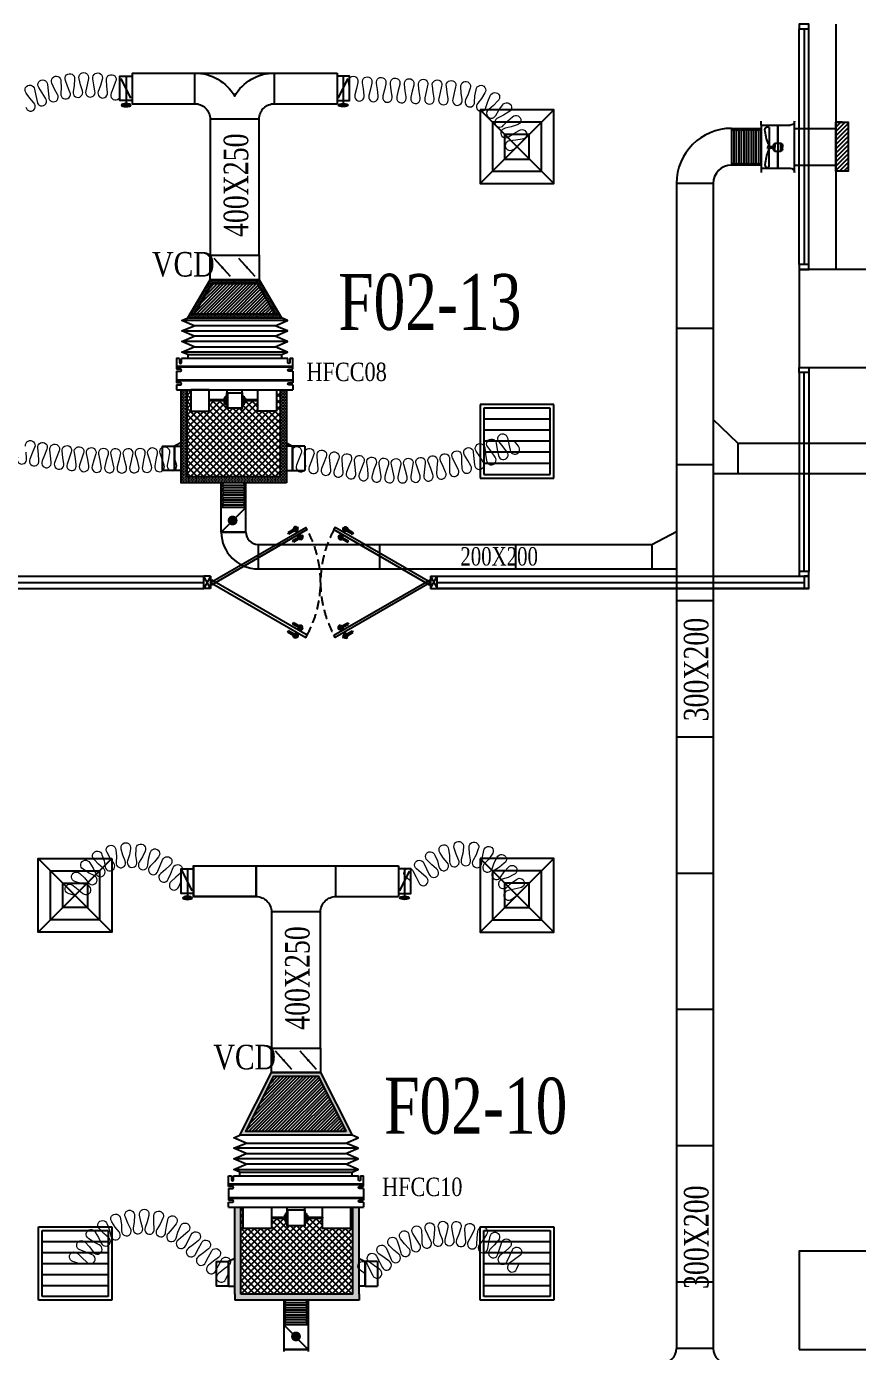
# Model space of a CAD drawing. Header units: metres. Extents: x 352651 to 1421851, y -87441 to -24441.
# Drawn here: x 482282 to 489054, y -65277 to -54480 of the extents above; entities that cross this region are included whole.
import ezdxf
from ezdxf.enums import TextEntityAlignment as Align

# ---------------------------------------------------------------- set-up
doc = ezdxf.new("R2010")
doc.units = ezdxf.units.M
doc.header["$LTSCALE"] = 300
doc.header["$MEASUREMENT"] = 0
doc.linetypes.add('DASHED2', pattern=[0.375, 0.25, -0.125])
for name, color, linetype in [('bat noi mem', 4, 'CONTINUOUS'), ('CUA', 8, 'CONTINUOUS'), ('CUAGIO', 2, 'CONTINUOUS'), ('KHUAT', 8, 'DASHED2'), ('KT', 1, 'CONTINUOUS'), ('THAY', 9, 'CONTINUOUS'), ('thiet bi', 11, 'CONTINUOUS'), ('vach', 6, 'CONTINUOUS')]:
    doc.layers.add(name, color=color, linetype=linetype)
doc.layers.add('noi mem', color=5, linetype='BATTING', lineweight=0)
doc.styles.add('PHU', font='vntimeh.shx', dxfattribs={"width": 0.8})
doc.styles.add('ROMANS', font='romans.shx', dxfattribs={"width": 0.75, "bigfont": 'romancvn.shx'})
doc.linetypes.add('BATTING', pattern='A,0.0001,-0.1,[134,ltypeshp.shx,S=0.1,R=0,X=-0.1,Y=0],-0.2,[134,ltypeshp.shx,S=0.1,R=180,X=0.1,Y=0],-0.1', length=0.4001)

# ---------------------------------------------------------------- blocks, each defined once
blk = doc.blocks.new('SAD')
at = {"layer": 'CUAGIO', "color": 8}
for p, q in [((-300, -300), (300, 300)), ((300, -300), (-300, 300))]:
    blk.add_line(p, q, dxfattribs=at)
at = {"layer": 'CUAGIO'}
blk.add_lwpolyline([(300, -300), (300, 300), (-300, 300), (-300, -300)], close=True, dxfattribs=at)
at = {"layer": 'CUAGIO', "color": 8}
for points in [[(200, -200), (200, 200), (-200, 200), (-200, -200)], [(100, -100), (100, 100), (-100, 100), (-100, -100)]]:
    blk.add_lwpolyline(points, close=True, dxfattribs=at)
blk = doc.blocks.new('SAG')
at = {"layer": 'CUAGIO'}
for p, q in [((-300, 300), (-300, -300)), ((300, 300), (-300, 300)), ((300, -300), (300, 300)), ((-300, -300), (300, -300))]:
    blk.add_line(p, q, dxfattribs=at)
at = {"layer": 'CUAGIO', "color": 8}
for p, q in [((-270, 270), (-270, -270)), ((270, 270), (-270, 270)), ((-180, -270), (-180, 270)), ((-90, -270), (-90, 270)), ((0, -270), (0, 270)), ((90, -270), (90, 270)), ((180, -270), (180, 270)), ((270, -270), (270, 270)), ((-270, -270), (270, -270))]:
    blk.add_line(p, q, dxfattribs=at)
blk = doc.blocks.new('cot1')
at = {"layer": 'vach'}
blk.add_lwpolyline([(-400, -400), (400, -400), (400, 400), (-400, 400)], close=True, dxfattribs=at)
blk = doc.blocks.new('Quat thong gio 2')
at = {"layer": 'CUAGIO', "color": 2}
for p, q in [((604439, -54339), (604439, -54304)), ((604711, -54304), (604711, -54724)), ((604711, -54304), (604711, -54304)), ((604439, -54689), (604439, -54339)), ((604439, -54339), (604676, -54339)), ((604504, -54352), (604504, -54499)), ((604574, -54339), (604574, -54478)), ((604576, -54339), (604576, -54478)), ((604493, -54499), (604493, -54511)), ((604493, -54499), (604512, -54499)), ((604493, -54523), (604493, -54511)), ((604493, -54523), (604512, -54523)), ((604504, -54486), (604497, -54486)), ((604500, -54486), (604500, -54499)), ((604500, -54536), (604500, -54523)), ((604504, -54670), (604504, -54523)), ((604512, -54499), (604512, -54511)), ((604512, -54506), (604535, -54506)), ((604512, -54523), (604512, -54511)), ((604512, -54516), (604535, -54516)), ((604535, -54494), (604551, -54479)), ((604535, -54494), (604535, -54511)), ((604535, -54528), (604535, -54511)), ((604551, -54479), (604551, -54511)), ((604551, -54479), (604598, -54479)), ((604551, -54543), (604551, -54511)), ((604575, -54543), (604575, -54479)), ((604598, -54479), (604598, -54543)), ((604613, -54494), (604613, -54511)), ((604613, -54528), (604613, -54511)), ((604504, -54536), (604497, -54536)), ((604535, -54528), (604551, -54543)), ((604551, -54543), (604598, -54543)), ((604574, -54543), (604574, -54689)), ((604576, -54543), (604576, -54689)), ((604439, -54689), (604676, -54689)), ((604439, -54689), (604439, -54724)), ((604711, -54724), (604711, -54724))]:
    blk.add_line(p, q, dxfattribs=at)
at = {"layer": 'CUAGIO', "color": 2, "const_width": 1}
for points in [[(604439, -54304), (604439, -54339)], [(604439, -54724), (604439, -54689)]]:
    blk.add_lwpolyline(points, dxfattribs=at)
for points in [[(604711, -54304), (604711, -54304, -0.414214), (604676, -54339), (604439, -54339)], [(604711, -54724), (604711, -54724, 0.414214), (604676, -54689), (604439, -54689)]]:
    blk.add_lwpolyline(points, format="xyb", dxfattribs=at)
at = {"layer": 'CUAGIO', "color": 2}
for points in [[(604497, -54486, -0.067078), (604469, -54367, -0.673836), (604504, -54352)], [(604497, -54536, 0.067078), (604469, -54655, 0.673836), (604504, -54670)]]:
    blk.add_lwpolyline(points, format="xyb", dxfattribs=at)
for centre, radius, start, end in [((604676, -54304), 35, 270, 0), ((604575, -54478), 1.5, 213.5573, 326.4427), ((604598, -54494), 15, 0, 90), ((604575, -54544), 1.5, 33.5573, 146.4427), ((604598, -54528), 15, 270, 0), ((604676, -54724), 35, 0, 90)]:
    blk.add_arc(centre, radius, start, end, dxfattribs=at)
blk = doc.blocks.new('1-van gio D200')
at = {"layer": 'CUAGIO'}
h = blk.add_hatch(dxfattribs=at)
h.set_pattern_fill('ANSI31', color=256, scale=100, style=0)
edge = h.paths.add_edge_path()
edge.add_ellipse((486127, -58494), major_axis=(-38.1, 0), ratio=0.310482, start_angle=0, end_angle=360, ccw=False)
for p, q in [((486167, -58437), (486087, -58277)), ((486127, -58257), (486127, -58494))]:
    blk.add_line(p, q, dxfattribs=at)
at = {"layer": 'CUAGIO', "const_width": 3}
for points in [[(486127, -58457), (486177, -58457), (486177, -58257), (486077, -58257), (486077, -58457), (486127, -58457)], [(486167, -58437), (486087, -58277)], [(486127, -58257), (486127, -58494)]]:
    blk.add_lwpolyline(points, dxfattribs=at)
at = {"layer": 'CUAGIO'}
blk.add_lwpolyline([(486177, -58457), (486077, -58457), (486077, -58257), (486177, -58257)], close=True, dxfattribs=at)
at = {"layer": 'CUAGIO', "const_width": 5.35}
blk.add_lwpolyline([(486131, -58357, -1), (486123, -58357, -1)], format="xyb", close=True, dxfattribs=at)
at = {"layer": 'CUAGIO', "extrusion": (0, 0, -1)}
blk.add_ellipse((486127, -58494), major_axis=(-38.1, 0), ratio=0.310482, start_param=-1.570796, end_param=4.712389, dxfattribs=at)
blk = doc.blocks.new('bac noi mem')
at = {"layer": 'bat noi mem'}
for p, q in [((493887, -64673), (493867, -64693)), ((494047, -64673), (493887, -64673)), ((494047, -64673), (494067, -64693)), ((494067, -64693), (493867, -64693)), ((493867, -64693), (493887, -64713)), ((493887, -64713), (493867, -64733)), ((494067, -64733), (493867, -64733)), ((493867, -64733), (493887, -64753)), ((493887, -64753), (493867, -64773)), ((494067, -64773), (493867, -64773)), ((493867, -64773), (493887, -64793)), ((494047, -64713), (493887, -64713)), ((494047, -64753), (493887, -64753)), ((494067, -64693), (494047, -64713)), ((494047, -64713), (494067, -64733)), ((494067, -64733), (494047, -64753)), ((494047, -64753), (494067, -64773)), ((494067, -64773), (494047, -64793)), ((493887, -64793), (493867, -64813)), ((494067, -64813), (493867, -64813)), ((493867, -64813), (493887, -64833)), ((493887, -64833), (493867, -64853)), ((494067, -64853), (493867, -64853)), ((493867, -64853), (493887, -64873)), ((494047, -64793), (493887, -64793)), ((494047, -64833), (493887, -64833)), ((494047, -64873), (493887, -64873)), ((494047, -64793), (494067, -64813)), ((494067, -64813), (494047, -64833)), ((494047, -64833), (494067, -64853)), ((494067, -64853), (494047, -64873))]:
    blk.add_line(p, q, dxfattribs=at)

msp = doc.modelspace()

# ---------------------------------------------------------------- hatches: boundary and pattern name
at = {"layer": 'CUAGIO', "ltscale": 1.5}
h = msp.add_hatch(dxfattribs=at)
h.set_pattern_fill('ANSI31', color=256, scale=200, style=0)
h.set_pattern_definition([(45, (0, 506), (-17.6776695, 17.6776695), [])])
h.paths.add_polyline_path([(488878.4, -55259.6), (488978.4, -55259.6), (488978.4, -55659.6), (488878.4, -55659.6)])
at = {"layer": 'CUAGIO'}
h = msp.add_hatch(dxfattribs=at)
h.set_pattern_fill('DOTS', color=256, scale=150, style=0)
h.set_pattern_definition([(0, (-353017.532, -63317.922), (4.6875, 9.375), [0, -9.375])])
h.paths.add_polyline_path([(484178.4, -56543.6), (483778.4, -56543.6), (483749.4, -56593.4), (483784.1, -56593.4), (483795.6, -56573.6), (484161.2, -56573.6), (484172.7, -56593.4), (484207.5, -56593.4)])
h.paths.add_polyline_path([(484207.5, -56593.4), (484172.7, -56593.4), (484289.5, -56793.4), (484324.3, -56793.4)])
h.paths.add_polyline_path([(484324.3, -56793.4), (484289.5, -56793.4), (484307.2, -56823.6), (483649.7, -56823.6), (483667.3, -56793.4), (483632.6, -56793.4), (483597.4, -56853.6), (484359.4, -56853.6)])
h.paths.add_polyline_path([(483784.1, -56593.4), (483749.4, -56593.4), (483632.6, -56793.4), (483667.3, -56793.4)])
h = msp.add_hatch(dxfattribs=at)
h.set_pattern_fill('ANSI31', color=256, scale=150, style=0)
h.set_pattern_definition([(45, (-178200, -68), (-13.25825215, 13.25825215), [])])
h.paths.add_polyline_path([(483795.6, -56573.6), (484161.2, -56573.6), (484307.2, -56823.6), (483649.7, -56823.6)])
h = msp.add_hatch(dxfattribs=at)
h.set_pattern_fill('DOTS', color=2, scale=200, style=0)
h.set_pattern_definition([(0, (-82108.714, -596.508), (6.25, 12.5), [0, -12.5])])
h.paths.add_polyline_path([(484400.7, -57439.1), (484350.7, -57439.1), (484350.7, -58149.1), (483588.7, -58149.1), (483588.7, -57439.1), (483538.7, -57439.1), (483538.7, -58199.1), (484400.7, -58199.1)])
at = {"layer": 'CUAGIO', "ltscale": 1.5}
h = msp.add_hatch(dxfattribs=at)
h.set_pattern_fill('ANSI37', color=9, scale=300, angle=180, style=0)
h.set_pattern_definition([(225, (9503.643, 561.082), (26.5165043, -26.5165043), []), (315, (9503.643, 561.082), (26.5165043, 26.5165043), [])])
h.paths.add_polyline_path([(484350.7, -57439.1), (484318.5, -57439.1), (484318.5, -57614.1), (484168.5, -57614.1), (484168.5, -57531.2), (484063.2, -57531.2), (484063.2, -57546.8), (484052.7, -57546.8), (484052.7, -57562.6), (484042.8, -57562.6), (484042.8, -57587.6, -1.000003), (484036.3, -57589.7), (483920.5, -57589.7, -0.9999965), (483914.1, -57587.6), (483914.1, -57562.6), (483904.2, -57562.6), (483904.2, -57546.8), (483893.6, -57546.8), (483893.6, -57531.2), (483771, -57531.2), (483771, -57614.1), (483621, -57614.1), (483621, -57439.1), (483588.7, -57439.1), (483588.7, -58149.1), (484350.7, -58149.1)])
at = {"layer": 'CUAGIO'}
h = msp.add_hatch(dxfattribs=at)
h.set_pattern_fill('DOTS', color=256, scale=150, style=0)
h.set_pattern_definition([(0, (-352209.966, -88671.705), (4.6875, 9.375), [0, -9.375])])
h.paths.add_polyline_path([(484886.7, -63484.1), (484070.1, -63484.1), (484296.9, -63034.1), (484659.9, -63034.1)], flags=16)
h.paths.add_polyline_path([(484935.4, -63514.1), (484021.4, -63514.1), (484278.4, -63004.1), (484678.4, -63004.1)])
h = msp.add_hatch(dxfattribs=at)
h.set_pattern_fill('ANSI31', color=256, scale=150, style=0)
h.set_pattern_definition([(45, (-352209.966, -88671.705), (-13.25825215, 13.25825215), [])])
h.paths.add_polyline_path([(484886.7, -63484.1), (484070.1, -63484.1), (484296.9, -63034.1), (484659.9, -63034.1)])
h = msp.add_hatch(dxfattribs=at)
h.set_pattern_fill('DOTS', color=2, scale=200, style=0)
h.set_pattern_definition([(0, (-88626.6, -7267.072), (6.25, 12.5), [0, -12.5])])
h.paths.add_polyline_path([(484942.4, -64809.6), (484028.8, -64809.6), (484028.8, -64099.6), (483978.8, -64099.6), (483978.8, -64809.6), (483978.8, -64859.6), (484992.4, -64859.6), (484992.4, -64809.6), (484992.4, -64099.6), (484942.4, -64099.6)])
at = {"layer": 'CUAGIO', "ltscale": 1.5}
h = msp.add_hatch(dxfattribs=at)
h.set_pattern_fill('ANSI37', color=9, scale=300, angle=180, style=0)
h.paths.add_polyline_path([(484546.5, -64250.1), (484410.3, -64250.1, -1), (484403.9, -64248), (484403.9, -64223.1), (484394, -64223.1), (484394, -64207.3), (484383.4, -64207.3), (484383.4, -64191.6), (484278.2, -64191.6), (484278.2, -64274.6), (484047.9, -64274.6), (484047.9, -64099.6), (484028.8, -64099.6), (484028.8, -64809.6), (484942.4, -64809.6), (484942.4, -64099.6), (484923.3, -64099.6), (484923.3, -64274.6), (484693.1, -64274.6), (484693.1, -64191.6), (484573.4, -64191.6), (484573.4, -64207.3), (484562.9, -64207.3), (484562.9, -64223.1), (484553, -64223.1), (484553, -64248, -0.9999962)])

# ---------------------------------------------------------------- linework, layer by layer
at = {"layer": 'bat noi mem'}
for p, q in [((488029.5, -55330), (488049.5, -55310)), ((488049.5, -55609.6), (488049.5, -55310)), ((488049.5, -55310), (488069.5, -55330)), ((488069.5, -55609.6), (488069.5, -55310)), ((488089.5, -55310), (488069.5, -55330)), ((488089.5, -55609.6), (488089.5, -55310)), ((488109.5, -55330), (488089.5, -55310)), ((488129.5, -55310), (488109.5, -55330)), ((488109.5, -55589.6), (488109.5, -55330)), ((488129.5, -55609.6), (488129.5, -55310)), ((488149.5, -55330), (488129.5, -55310)), ((488169.5, -55310), (488149.5, -55330)), ((488149.5, -55589.6), (488149.5, -55330)), ((488169.5, -55609.6), (488169.5, -55310)), ((488189.5, -55330), (488169.5, -55310)), ((488209.5, -55310), (488189.5, -55330)), ((488189.5, -55589.6), (488189.5, -55330)), ((488209.5, -55609.6), (488209.5, -55310)), ((488229.5, -55330), (488209.5, -55310)), ((488249.5, -55310), (488229.5, -55330)), ((488229.5, -55589.6), (488229.5, -55330)), ((488249.5, -55609.6), (488249.5, -55310)), ((488269.5, -55330), (488249.5, -55310)), ((488269.5, -55589.6), (488269.5, -55330)), ((488029.5, -55589.6), (488049.5, -55609.6)), ((488049.5, -55609.6), (488069.5, -55589.6)), ((488089.5, -55609.6), (488069.5, -55589.6)), ((488109.5, -55589.6), (488089.5, -55609.6)), ((488129.5, -55609.6), (488109.5, -55589.6)), ((488149.5, -55589.6), (488129.5, -55609.6)), ((488169.5, -55609.6), (488149.5, -55589.6)), ((488189.5, -55589.6), (488169.5, -55609.6)), ((488209.5, -55609.6), (488189.5, -55589.6)), ((488229.5, -55589.6), (488209.5, -55609.6)), ((488249.5, -55609.6), (488229.5, -55589.6)), ((488269.5, -55589.6), (488249.5, -55609.6)), ((484409.4, -56875.1), (483547.4, -56875.1)), ((484409.4, -56875.1), (483547.4, -56875.1)), ((483547.4, -56960.8), (484409.4, -56960.8)), ((484309.4, -56917.9), (483647.4, -56917.9)), ((484309.4, -57003.6), (483647.4, -57003.6)), ((484409.4, -57046.5), (483547.4, -57046.5)), ((483647.4, -57089.4), (484309.4, -57089.4)), ((484409.4, -57132.2), (483547.4, -57132.2)), ((483597.4, -57153.6), (484359.4, -57153.6)), ((484935.4, -63514.1), (484021.4, -63514.1)), ((484071.4, -63578.4), (484885.4, -63578.4)), ((484985.4, -63621.2), (483971.4, -63621.2)), ((484071.4, -63664.1), (484885.4, -63664.1)), ((484985.4, -63706.9), (483971.4, -63706.9)), ((483971.4, -63792.6), (484985.4, -63792.6)), ((484885.4, -63749.8), (484071.4, -63749.8))]:
    msp.add_line(p, q, dxfattribs=at)
for points in [[(483597.4, -57153.6), (483547.4, -57132.2), (483647.4, -57089.4), (483547.4, -57046.5), (483647.4, -57003.6), (483547.4, -56960.8), (483647.4, -56917.9), (483547.4, -56875.1), (483597.4, -56853.6)], [(484359.4, -57153.6), (484409.4, -57132.2), (484309.4, -57089.4), (484409.4, -57046.5), (484309.4, -57003.6), (484409.4, -56960.8), (484309.4, -56917.9), (484409.4, -56875.1), (484359.4, -56853.6)], [(484021.4, -63814.1), (483971.4, -63792.6), (484071.4, -63749.8), (483971.4, -63706.9), (484071.4, -63664.1), (483971.4, -63621.2), (484071.4, -63578.4), (483971.4, -63535.5), (484021.4, -63514.1)], [(484935.4, -63814.1), (484985.4, -63792.6), (484885.4, -63749.8), (484985.4, -63706.9), (484885.4, -63664.1), (484985.4, -63621.2), (484885.4, -63578.4), (484985.4, -63535.5), (484935.4, -63514.1)]]:
    msp.add_lwpolyline(points, dxfattribs=at)
at = {"layer": 'CUA', "linetype": 'Continuous'}
for p, q in [((488578.4, -56419.6), (488578.4, -54499.6)), ((488618.4, -54499.6), (488618.4, -56419.6)), ((488658.4, -56419.6), (488658.4, -54499.6)), ((488578.4, -57299.6), (488578.4, -58919.6)), ((488618.4, -58919.6), (488618.4, -57299.6)), ((488658.4, -57299.6), (488658.4, -58919.6)), ((481418.4, -58959.6), (483728.4, -58959.6)), ((481418.4, -59009.6), (483728.4, -59009.6)), ((481418.4, -59059.6), (483728.4, -59059.6)), ((485628.4, -58959.6), (488658.4, -58959.6)), ((485628.4, -59009.6), (488618.4, -59009.6)), ((488658.4, -59059.6), (485628.4, -59059.6)), ((485628.4, -59059.6), (488658.4, -59059.6))]:
    msp.add_line(p, q, dxfattribs=at)
at = {"layer": 'CUA'}
for p, q in [((484457.4, -58578.4), (484412.3, -58604.4)), ((484412.3, -58604.4), (484418.6, -58615.2)), ((484463.6, -58589.2), (484418.6, -58615.2)), ((484499.2, -58561.4), (484449.1, -58590.4)), ((484488.3, -58597.8), (484462.4, -58552.8)), ((484537.7, -58628.1), (484487.5, -58657)), ((484500.8, -58619.3), (484526.7, -58664.3)), ((484819.2, -58628.1), (484869.3, -58657)), ((484856.1, -58619.3), (484830.1, -58664.3)), ((484857.6, -58561.4), (484907.8, -58590.4)), ((484868.5, -58597.8), (484894.5, -58552.8)), ((484893.3, -58589.2), (484938.3, -58615.2)), ((484899.5, -58578.4), (484944.5, -58604.4)), ((484944.5, -58604.4), (484938.3, -58615.2)), ((484495.8, -58645), (484450.8, -58671)), ((484457, -58681.8), (484450.8, -58671)), ((484502.1, -58655.8), (484457, -58681.8)), ((484854.8, -58655.8), (484899.8, -58681.8)), ((484861, -58645), (484906.1, -58671)), ((484899.8, -58681.8), (484906.1, -58671)), ((483728.4, -59059.6), (483728.4, -58960)), ((483781.2, -58960), (483728.4, -59059.6)), ((483781.2, -59059.6), (483728.4, -58960)), ((483781.2, -58960), (483728.4, -58960)), ((483781.2, -59059.6), (483728.4, -59059.6)), ((483781.2, -58960), (483781.2, -59059.6)), ((485575.6, -58960), (485575.6, -59059.6)), ((485575.6, -58960), (485628.4, -59059.6)), ((485575.6, -59059.6), (485628.4, -58960)), ((485575.6, -58960), (485628.4, -58960)), ((485575.6, -59059.6), (485628.4, -59059.6)), ((485628.4, -59059.6), (485628.4, -58960)), ((484457, -59337.8), (484450.8, -59348.6)), ((484495.8, -59374.6), (484450.8, -59348.6)), ((484502.1, -59363.8), (484457, -59337.8)), ((484537.7, -59391.5), (484487.5, -59362.6)), ((484500.8, -59400.3), (484526.7, -59355.3)), ((484819.2, -59391.5), (484869.3, -59362.6)), ((484856.1, -59400.3), (484830.1, -59355.3)), ((484854.8, -59363.8), (484899.8, -59337.8)), ((484861, -59374.6), (484906.1, -59348.6)), ((484899.8, -59337.8), (484906.1, -59348.6)), ((484412.3, -59415.2), (484418.6, -59404.4)), ((484457.4, -59441.2), (484412.3, -59415.2)), ((484463.6, -59430.4), (484418.6, -59404.4)), ((484499.2, -59458.2), (484449.1, -59429.2)), ((484488.3, -59421.8), (484462.4, -59466.8)), ((484857.6, -59458.2), (484907.8, -59429.2)), ((484868.5, -59421.8), (484894.5, -59466.8)), ((484893.3, -59430.4), (484938.3, -59404.4)), ((484899.5, -59441.2), (484944.5, -59415.2)), ((484944.5, -59415.2), (484938.3, -59404.4))]:
    msp.add_line(p, q, dxfattribs=at)
at = {"layer": 'CUA', "linetype": 'Continuous'}
for points in [[(488578.4, -54499.6), (488658.4, -54499.6), (488658.4, -54459.6), (488578.4, -54459.6)], [(488578.4, -56459.6), (488658.4, -56459.6), (488658.4, -56419.6), (488578.4, -56419.6)], [(488578.4, -57259.6), (488658.4, -57259.6), (488658.4, -57299.6), (488578.4, -57299.6)], [(488578.4, -58959.6), (488658.4, -58959.6), (488658.4, -58919.6), (488578.4, -58919.6)], [(488658.4, -58959.6), (488618.4, -58959.6), (488618.4, -59059.6), (488658.4, -59059.6)]]:
    msp.add_lwpolyline(points, close=True, dxfattribs=at)
at = {"layer": 'CUA'}
for points in [[(484568.8, -58579.5), (483791.8, -59028.1), (483781.2, -59009.8), (484558.2, -58561.2)], [(484788.1, -58579.5), (485565.1, -59028.1), (485575.6, -59009.8), (484798.6, -58561.2)], [(484568.8, -59440.1), (483791.8, -58991.5), (483781.2, -59009.8), (484558.2, -59458.4)], [(484788.1, -59440.1), (485565.1, -58991.5), (485575.6, -59009.8), (484798.6, -59458.4)]]:
    msp.add_lwpolyline(points, close=True, dxfattribs=at)
at = {"layer": 'CUA', "extrusion": (0, 0, -1)}
for centre, major_axis in [((484475.3, -58575.2), (17.6, -4.7)), ((484843.1, -58641.9), (-4.7, 17.6)), ((484513.8, -59377.7), (4.7, -17.6)), ((484881.5, -59444.4), (-17.6, 4.7))]:
    msp.add_ellipse(centre, major_axis=major_axis, ratio=1, dxfattribs=at)
at = {"layer": 'CUA'}
for centre, major_axis in [((484513.8, -58641.9), (4.7, 17.6)), ((484881.5, -58575.2), (-17.6, -4.7)), ((484843.1, -59377.7), (-4.7, -17.6)), ((484475.3, -59444.4), (17.6, 4.7))]:
    msp.add_ellipse(centre, major_axis=major_axis, ratio=1, dxfattribs=at)
at = {"layer": 'CUAGIO'}
for p, q in [((483143.4, -54858.6), (483143.4, -55108.6)), ((484813.4, -54858.6), (484813.4, -55108.6)), ((488878.4, -55259.6), (488878.4, -55659.6)), ((488928.4, -55259.6), (488878.4, -55259.6)), ((488028.4, -55309.6), (488028.4, -55609.6)), ((488269.5, -55609.6), (488269.5, -55368.5)), ((488541.5, -55309.6), (488878.4, -55309.6)), ((488269.5, -55609.6), (488028.4, -55609.6)), ((488541.5, -55609.6), (488878.4, -55609.6)), ((488928.4, -55659.6), (488878.4, -55659.6)), ((487578.4, -55759.6), (487578.4, -65251.8)), ((487878.4, -55759.6), (487578.4, -55759.6)), ((487878.4, -55759.6), (487878.4, -65251.8)), ((483945.4, -56517.9), (483811.5, -56369.4)), ((484145.4, -56517.9), (484011.5, -56369.4)), ((483597.4, -56853.6), (483778.4, -56543.6)), ((483778.4, -56543.6), (484178.4, -56543.6)), ((484178.4, -56543.6), (484359.4, -56853.6)), ((483597.4, -56853.6), (484359.4, -56853.6)), ((483597.4, -56853.6), (484359.4, -56853.6)), ((484309.4, -56917.9), (484309.4, -56917.9)), ((487878.4, -56940.6), (487578.4, -56940.6)), ((483538.7, -57439.1), (483538.7, -58199.1)), ((483588.7, -57439.1), (483588.7, -58149.1)), ((484350.7, -57439.1), (484350.7, -58149.1)), ((484400.7, -57439.1), (484400.7, -58199.1)), ((488078.4, -57874.8), (487878.4, -57683.2)), ((483389, -57898.3), (483389, -58098.3)), ((483488.7, -57898.3), (483488.7, -58098.3)), ((483488.7, -58098.3), (483488.7, -57898.3)), ((483488.7, -58098.3), (483488.7, -57898.3)), ((484450.7, -57898.3), (484450.7, -58098.3)), ((484450.7, -58098.3), (484450.7, -57898.3)), ((484450.7, -58098.3), (484450.7, -57898.3)), ((484550.4, -57898.3), (484550.4, -58098.3)), ((488078.4, -57874.8), (492518.4, -57874.8)), ((488078.4, -57874.8), (488078.4, -58124.8)), ((487878.4, -58050.6), (487578.4, -58050.6)), ((483488.7, -58098.3), (483389, -58098.3)), ((484450.7, -58098.3), (484550.4, -58098.3)), ((498853.4, -58124.8), (487878.4, -58124.8)), ((483869.7, -58599.6), (483869.7, -58199.1)), ((484069.7, -58199.1), (483869.7, -58199.2)), ((484069.7, -58599.6), (484069.7, -58199.1)), ((484069.7, -58399.6), (483869.7, -58599.6)), ((484069.7, -58399.6), (483869.7, -58399.6)), ((483869.7, -58599.6), (484069.7, -58599.6)), ((487378.4, -58699.6), (487578.4, -58595)), ((484169.7, -58699.6), (487378.4, -58699.6)), ((484169.7, -58699.6), (484169.7, -58899.6)), ((485158.4, -58699.6), (485158.4, -58899.6)), ((486268.4, -58699.6), (486268.4, -58899.6)), ((487378.4, -58699.6), (487378.4, -58899.6)), ((484169.7, -58899.6), (487578.4, -58899.6)), ((487878.4, -59160.6), (487578.4, -59160.6)), ((487878.4, -60270.6), (487578.4, -60270.6)), ((483643.4, -61319.1), (483643.4, -61569.1)), ((485313.4, -61319.1), (485313.4, -61569.1)), ((487878.4, -61380.6), (487578.4, -61380.6)), ((487878.4, -62490.6), (487578.4, -62490.6)), ((484445.4, -62978.4), (484311.5, -62829.8)), ((484645.4, -62978.4), (484511.5, -62829.8)), ((487878.4, -63600.6), (487578.4, -63600.6)), ((483978.8, -64809.6), (483978.8, -64099.6)), ((484028.8, -64099.6), (484028.8, -64099.6)), ((484028.8, -64809.6), (484028.8, -64099.6)), ((484942.4, -64099.6), (484942.4, -64099.6)), ((484942.4, -64809.6), (484942.4, -64099.6)), ((484992.4, -64809.6), (484992.4, -64099.6)), ((483829.1, -64544.3), (483829.1, -64744.3)), ((483928.8, -64544.3), (483928.8, -64744.3)), ((483928.8, -64744.3), (483928.8, -64544.3)), ((483928.8, -64744.3), (483928.8, -64544.3)), ((485042.4, -64744.3), (485042.4, -64544.3)), ((485042.4, -64544.3), (485042.4, -64744.3)), ((485042.4, -64744.3), (485042.4, -64544.3)), ((485042.4, -64744.3), (485042.4, -64544.3)), ((485142.1, -64544.3), (485142.1, -64744.3)), ((483928.8, -64744.3), (483829.1, -64744.3)), ((485042.4, -64744.3), (485142.1, -64744.3)), ((487878.4, -64710.6), (487578.4, -64710.6)), ((484992.4, -64859.6), (483978.8, -64859.6)), ((484378.4, -64859.6), (484378.4, -65276.8)), ((484578.4, -64859.6), (484578.4, -65276.8)), ((484578.4, -65059.6), (484378.4, -65059.6)), ((484378.4, -65059.6), (484578.4, -65259.6)), ((484378.4, -65259.6), (484578.4, -65259.6)), ((484578.4, -65259.6), (484378.4, -65259.6)), ((487878.4, -65251.8), (487578.4, -65251.8))]:
    msp.add_line(p, q, dxfattribs=at)
at = {"layer": 'CUAGIO', "ltscale": 1.5}
for p, q in [((483653.4, -55108.6), (483653.4, -54858.6)), ((483653.4, -55108.6), (483653.4, -54858.6)), ((483653.4, -54858.6), (484303.4, -54858.6)), ((484303.4, -55108.6), (484303.4, -54858.6)), ((484178.4, -55233.6), (483778.4, -55233.6)), ((484069.7, -58599.6), (483869.7, -58599.6)), ((484153.4, -61569.1), (484153.4, -61319.1)), ((484153.4, -61569.1), (484153.4, -61319.1)), ((484153.4, -61319.1), (484803.4, -61319.1)), ((484803.4, -61569.1), (484803.4, -61319.1)), ((484678.4, -61694.1), (484278.4, -61694.1))]:
    msp.add_line(p, q, dxfattribs=at)
at = {"layer": 'CUAGIO', "linetype": 'ByBlock', "ltscale": 1.5}
msp.add_line((488028.4, -55309.6), (488269.5, -55309.6), dxfattribs=at)
at = {"layer": 'CUAGIO', "color": 2}
for p, q in [((484451.4, -57399.6), (484451.4, -57439.1)), ((484350.7, -58149.1), (483588.7, -58149.1)), ((484400.7, -58199.1), (483538.7, -58199.1)), ((483978.8, -64809.6), (483978.8, -64859.6)), ((484942.4, -64809.6), (484028.8, -64809.6)), ((484992.4, -64809.6), (484992.4, -64859.6)), ((484992.4, -64809.6), (484992.4, -64859.6))]:
    msp.add_line(p, q, dxfattribs=at)
for points in [[(483143.4, -54858.6), (483653.4, -54858.6, -0.2682933), (483978.4, -55046.6, -0.2682933), (484303.4, -54858.6), (484813.4, -54858.6)], [(483143.4, -55108.6), (483653.4, -55108.6, -0.4142136), (483778.4, -55233.6), (483778.4, -56343.6), (484178.4, -56343.6), (484178.4, -55233.6, -0.4142136), (484303.4, -55108.6), (484813.4, -55108.6)], [(483643.4, -61569.1), (484153.4, -61569.1, -0.4142136), (484278.4, -61694.1), (484278.4, -62804.1), (484678.4, -62804.1), (484678.4, -61694.1, -0.4142136), (484803.4, -61569.1), (485313.4, -61569.1)]]:
    msp.add_lwpolyline(points, format="xyb", dxfattribs=at)
at = {"layer": 'CUAGIO', "ltscale": 1.5}
for points in [[(488878.4, -55259.6), (488978.4, -55259.6), (488978.4, -55659.6), (488878.4, -55659.6)], [(484153.4, -61569.1), (483643.4, -61569.1), (483643.4, -61319.1), (484153.4, -61319.1)]]:
    msp.add_lwpolyline(points, close=True, dxfattribs=at)
at = {"layer": 'CUAGIO'}
for points in [[(483778.4, -56343.6), (484178.4, -56343.6), (484178.4, -56543.6), (483778.4, -56543.6)], [(483795.6, -56573.6), (484161.2, -56573.6), (484307.2, -56823.6), (483649.7, -56823.6)], [(484278.4, -62804.1), (484678.4, -62804.1), (484678.4, -63004.1), (484278.4, -63004.1)], [(484935.4, -63514.1), (484021.4, -63514.1), (484278.4, -63004.1), (484678.4, -63004.1)], [(484886.7, -63484.1), (484070.1, -63484.1), (484296.9, -63034.1), (484659.9, -63034.1)]]:
    msp.add_lwpolyline(points, close=True, dxfattribs=at)
for points, const_width in [([(483873.4, -56443.6, 1), (483883.4, -56443.6, 1)], 10), ([(484073.4, -56443.6, 1), (484083.4, -56443.6, 1)], 10), ([(483982, -58505.1, -1), (483942, -58505.1, -1)], 40), ([(484373.4, -62904.1, 1), (484383.4, -62904.1, 1)], 10), ([(484573.4, -62904.1, 1), (484583.4, -62904.1, 1)], 10), ([(484458.4, -65154.1, 1), (484498.4, -65154.1, 1)], 40)]:
    msp.add_lwpolyline(points, format="xyb", close=True, dxfattribs=dict(at, const_width=const_width))
for points in [[(483538.7, -57873.1), (483488.7, -57898.3)], [(484400.7, -57873.1), (484450.7, -57898.3)], [(483389, -57898.3), (483488.7, -57898.3)], [(483488.7, -57898.3), (483538.7, -57898.3)], [(484450.7, -57898.3), (484400.7, -57898.3)], [(484550.4, -57898.3), (484450.7, -57898.3)], [(483538.7, -58098.3), (483488.7, -58098.3)], [(484400.7, -58098.3), (484450.7, -58098.3)], [(483829.1, -64544.3), (483928.8, -64544.3)], [(483978.8, -64519), (483928.8, -64544.3)], [(484992.4, -64519), (485042.4, -64544.3)], [(485142.1, -64544.3), (485042.4, -64544.3)], [(483928.8, -64744.3), (483978.8, -64744.3)], [(485042.4, -64744.3), (484992.4, -64744.3)], [(485042.4, -64744.3), (484992.4, -64744.3)]]:
    msp.add_lwpolyline(points, dxfattribs=at)
at = {"layer": 'CUAGIO', "color": 2}
msp.add_lwpolyline([(484803.4, -61319.1), (485313.4, -61319.1)], dxfattribs=at)
at = {"layer": 'CUAGIO'}
for centre, radius, start, end in [((488028.4, -55759.6), 450, 90, 180), ((488028.4, -55759.6), 150, 90, 180), ((484169.7, -58599.6), 300, 180, 270), ((484169.7, -58599.6), 100, 180, 270), ((487453.4, -65251.8), 125, 270, 0), ((488003.4, -65251.8), 125, 180, 270)]:
    msp.add_arc(centre, radius, start, end, dxfattribs=at)
at = {"layer": 'KHUAT'}
for centre, start, end in [((483779.2, -59009.8), 331.40997, 28.59003), ((485577.7, -59009.8), 151.40997, 208.59003)]:
    msp.add_arc(centre, 899.3, start, end, dxfattribs=at)
at = {"layer": 'noi mem', "ltscale": 1.5}
for points in [[(482276.7, -55137.5, 1.3333333), (482343.1, -55102.7), (482310.6, -55063.7), (482279.8, -55022.4, -1.3333333), (482347.9, -54991), (482359.3, -55041.2), (482367.9, -55091.2, 1.3333333), (482437.5, -55063.3), (482409.1, -55021.2), (482382.7, -54977, -1.3333333), (482453.6, -54952.7), (482459.9, -55003.7), (482463.4, -55054.4, 1.3333333), (482535.4, -55033.7), (482511.5, -54988.9), (482489.6, -54942.3, -1.3333333), (482562.7, -54925.2), (482563.7, -54976.7), (482562.1, -55027.4, 1.3333333), (482635.9, -55014.1), (482616.6, -54967.1), (482599.6, -54918.6, -1.3333333), (482673.9, -54909), (482669.8, -54960.3), (482663, -55010.6, 1.3333333), (482737.8, -55004.8), (482723.3, -54956.1), (482711.3, -54906.1, -1.3333333), (482786.3, -54904.1), (482777, -54954.7), (482765.1, -55004.1, 1.3333333), (482840.1, -55005.9), (482830.6, -54956), (482823.8, -54905, -1.3333333), (482898.5, -54910.6), (482884.1, -54960), (482867.3, -55008, 1.3333333), (482941.7, -55017.4), (482937.4, -54966.8), (482934.7, -54915.7, -1.3333333), (483008.8, -54927.5), (482990.4, -54975.2), (482972, -55022.9, 1.3333333), (483046.1, -55034.7), (483043.4, -54983.6)], [(484913.4, -54983.6), (484906.6, -54933.3, -1.3333333), (484981.6, -54936.6), (484970.4, -54986.1), (484959.2, -55035.7, 1.3333333), (485034.2, -55039), (485027.4, -54988.6), (485020.6, -54938.3, -1.3333333), (485095.5, -54941.6), (485084.4, -54991.1), (485073.2, -55040.7, 1.3333333), (485148.1, -55044), (485141.4, -54993.6), (485134.6, -54943.3, -1.3333333), (485209.5, -54946.6), (485198.3, -54996.1), (485187.2, -55045.7, 1.3333333), (485262.1, -55049), (485255.3, -54998.6), (485248.5, -54948.3, -1.3333333), (485323.5, -54951.6), (485312.3, -55001.1), (485301.1, -55050.7, 1.3333333), (485376.1, -55054), (485369.3, -55003.6), (485362.5, -54953.3, -1.3333333), (485437.4, -54956.6), (485426.3, -55006.1), (485415.1, -55055.7, 1.3333333), (485490, -55059), (485483.3, -55008.6), (485476.5, -54958.3, -1.3333333), (485551.4, -54961.6), (485540.2, -55011.1), (485529.1, -55060.7, 1.3333333), (485604, -55064), (485597.2, -55013.6), (485590.4, -54963.3, -1.3333333), (485665.4, -54966.6), (485654.2, -55016.1), (485643, -55065.7, 1.3333333), (485718, -55069), (485711.2, -55018.6), (485704.4, -54968.3, -1.3333333), (485779.3, -54971.6), (485768.2, -55021.1), (485756.8, -55070.5, 1.3333333), (485831.7, -55074.1), (485825.1, -55023.8), (485822.8, -54972.3, -1.3333333), (485897.2, -54982), (485881.7, -55031.2), (485860.9, -55076.7, 1.3333333), (485933.7, -55095), (485936.9, -55045.2), (485946.5, -54994.4, -1.3333333), (486016.7, -55021), (485990.2, -55065.4), (485959.6, -55104.9, 1.3333333), (486026.2, -55139.4), (486040.8, -55091.6), (486061.9, -55044.5, -1.3333333), (486124, -55086.5), (486088.1, -55123.5), (486049.2, -55154.9, 1.3333333), (486106.1, -55203.9), (486131.3, -55160.7), (486162.6, -55119.6, -1.3333333), (486213.4, -55174.8), (486169.9, -55202.6), (486124.9, -55224.3, 1.3333333), (486169, -55284.9), (486203.4, -55248.7), (486243.3, -55216, -1.3333333), (486280.1, -55281.3), (486231.4, -55298.4), (486182.6, -55309.1, 1.3333333), (486211.5, -55378.3), (486253.4, -55351), (486298.3, -55327, -1.3333333), (486321.4, -55398.3), (486271, -55405.2), (486220.7, -55412, 1.3333333), (486243.5, -55483.4), (486288.4, -55459.6)], [(482274.2, -57898.3, -1.3333333), (482348.4, -57909.5), (482328.9, -57957.1), (482309.4, -58004.7, 1.3333333), (482383.6, -58015.9), (482379, -57964.6), (482374.3, -57913.4, -1.3333333), (482448.5, -57924.5), (482429, -57972.1), (482409.9, -58020, 1.3333333), (482484.2, -58030.4), (482479.1, -57979.2), (482473.4, -57928.1, -1.3333333), (482547.8, -57937.7), (482529.3, -57985.6), (482511.3, -58033.9, 1.3333333), (482585.8, -58042.7), (482579.5, -57991.5), (482572.6, -57940.6, -1.3333333), (482647.2, -57948.5), (482629.9, -57996.8), (482613, -58045.6, 1.3333333), (482687.7, -58052.6), (482680.2, -58001.6), (482672.2, -57950.8, -1.3333333), (482746.9, -57956.9), (482730.7, -58005.7), (482715, -58054.8, 1.3333333), (482789.8, -58060.1), (482781.1, -58009.3), (482771.9, -57958.7, -1.3333333), (482846.7, -57963.1), (482831.6, -58012.2), (482817.1, -58061.7, 1.3333333), (482892, -58065.2), (482882.2, -58014.6), (482871.8, -57964.3, -1.3333333), (482946.7, -57966.9), (482932.8, -58016.4), (482919.4, -58066.2, 1.3333333), (482994.3, -58067.9), (482983.3, -58017.6), (482971.7, -57967.5, -1.3333333), (483046.7, -57968.4), (483033.9, -58018.2), (483021.7, -58068.3, 1.3333333), (483096.7, -58068.3), (483084.5, -58018.2), (483071.8, -57968.4, -1.3333333), (483146.8, -57967.6), (483135.1, -58017.6), (483124.1, -58068, 1.3333333), (483199, -58066.3), (483185.7, -58016.5), (483171.8, -57967, -1.3333333), (483246.7, -57964.4), (483236.3, -58014.7), (483226.4, -58065.3, 1.3333333), (483301.3, -58061.9), (483286.8, -58012.4), (483271.8, -57963.3, -1.3333333), (483346.6, -57958.9), (483337.3, -58009.5), (483328.6, -58060.3, 1.3333333), (483403.4, -58055.1), (483387.8, -58006), (483371.9, -57957, -1.3333333), (483446.7, -57951.4), (483438.3, -58002.2), (483429.9, -58052.9, 1.3333333), (483504.6, -58047.3), (483488.7, -57998.3)], [(484450.7, -57998.3), (484446.1, -57947.2, -1.3333333), (484520.4, -57957.7), (484501.7, -58005.6), (484483, -58053.4, 1.3333333), (484557.3, -58064), (484552.7, -58012.8), (484548.1, -57961.7, -1.3333333), (484622.3, -57972.2), (484603.7, -58020.1), (484585, -58067.9, 1.3333333), (484659.2, -58078.5), (484654.6, -58027.3), (484650, -57976.2, -1.3333333), (484724.3, -57986.7), (484705.6, -58034.6), (484687, -58082.4, 1.3333333), (484761.2, -58093), (484756.6, -58041.8), (484752, -57990.7, -1.3333333), (484826.3, -58001.2), (484807.6, -58049.1), (484788.9, -58096.9, 1.3333333), (484863.2, -58107.5), (484858.6, -58056.3), (484854, -58005.2, -1.3333333), (484928.2, -58015.7), (484909.6, -58063.6), (484890.9, -58111.4, 1.3333333), (484965.1, -58122), (484960.5, -58070.8), (484955.9, -58019.6, -1.3333333), (485030.2, -58030.2), (485011.5, -58078), (484993.2, -58126.2, 1.3333333), (485067.5, -58136.2), (485062.6, -58084.9), (485056.3, -58034.1, -1.3333333), (485130.8, -58042.2), (485113.8, -58090.5), (485097.9, -58139.5, 1.3333333), (485172.6, -58145.7), (485165.1, -58094.7), (485156.2, -58044.3, -1.3333333), (485231.1, -58048.6), (485216.5, -58097.7), (485203.2, -58147.5, 1.3333333), (485278.1, -58149.8), (485267.9, -58099.3), (485256.5, -58049.4, -1.3333333), (485331.5, -58049.8), (485319.4, -58099.6), (485308.7, -58150, 1.3333333), (485383.7, -58148.4), (485370.9, -58098.5), (485356.9, -58049.3, -1.3333333), (485431.8, -58045.8), (485422.4, -58096.1), (485414.3, -58147, 1.3333333), (485489.1, -58141.6), (485473.7, -58092.4), (485457.2, -58044, -1.3333333), (485531.8, -58036.6), (485525, -58087.4), (485519.5, -58138.6, 1.3333333), (485593.9, -58129.4), (485576.1, -58081), (485557, -58033.5, -1.3333333), (485631.2, -58022.3), (485627, -58073.4), (485624.2, -58124.8, 1.3333333), (485698, -58111.7), (485677.7, -58064.4), (485656.2, -58017.9, -1.3333333), (485729.7, -58002.9), (485728.2, -58054.1), (485728, -58105.6, 1.3333333), (485801.1, -58088.7), (485778.3, -58042.5), (485754.5, -57997.2, -1.3333333), (485827.1, -57978.4), (485828.2, -58029.6), (485830.7, -58081.1, 1.3333333), (485902.8, -58060.5), (485877.7, -58015.5), (485851.5, -57971.4, -1.3333333), (485923.1, -57949), (485926.8, -58000), (485932, -58051.3, 1.3333333), (486002.9, -58027), (485975.5, -57983.3), (485947.1, -57940.7, -1.3333333), (486017.4, -57914.6), (486023.8, -57965.4), (486031.6, -58016.3, 1.3333333), (486101.2, -57988.4), (486071.6, -57946.2), (486041, -57905.1, -1.3333333), (486109.9, -57875.4), (486118.9, -57925.8), (486129.3, -57976.3, 1.3333333), (486197.3, -57944.8), (486165.6, -57904.2), (486133.3, -57864.2, -1.3333333), (486201, -57831.7), (486212, -57881.9), (486223.1, -57932, 1.3333333), (486290.7, -57899.5), (486258.4, -57859.6)], [(482209.4, -57989.7, 1.3333333), (482283.5, -58000.9), (482278.9, -57949.6)], [(482678.4, -61559.6), (482628.9, -61546.7, -1.3333333), (482662.5, -61479.7), (482702.4, -61511.6), (482742.3, -61543.5, 1.3333333), (482775.9, -61476.5), (482726.5, -61463.6), (482677.4, -61446.5, -1.3333333), (482716.2, -61382.3), (482754.2, -61417.7), (482786.2, -61456.5, 1.3333333), (482832.6, -61397.5), (482787.3, -61375.5), (482743.9, -61347, -1.3333333), (482797.2, -61294.2), (482825.4, -61337.8), (482847, -61383.3, 1.3333333), (482906.3, -61337.4), (482867.8, -61305.1), (482832.8, -61266.7, -1.3333333), (482897.4, -61228.6), (482914, -61277.8), (482923.8, -61327.1, 1.3333333), (482992.6, -61297.3), (482963.2, -61256.4), (482938.6, -61210.7, -1.3333333), (483010.5, -61189.5), (483014.6, -61241.3), (483012, -61291.5, 1.3333333), (483086, -61279.4), (483067.5, -61232.6), (483054.9, -61182.2, -1.3333333), (483129.8, -61179.3), (483121.1, -61230.6), (483106.3, -61278.6, 1.3333333), (483181, -61285), (483174.5, -61235.1), (483174.6, -61183.2, -1.3333333), (483248, -61198.7), (483227, -61246.2), (483200.8, -61289.2, 1.3333333), (483271.7, -61313.7), (483277.7, -61263.7), (483290.5, -61213.4, -1.3333333), (483357.8, -61246.4), (483325.8, -61287.3), (483289.9, -61322.6, 1.3333333), (483352.7, -61363.7), (483370.7, -61316.7), (483391.8, -61270.1, -1.3333333), (483452.1, -61314.6), (483413.9, -61348.6), (483375.6, -61382.5, 1.3333333), (483436, -61427), (483457.1, -61380.4), (483478.1, -61333.8, -1.3333333), (483538.5, -61378.3), (483500.2, -61412.2), (483462, -61446.1, 1.3333333), (483522.3, -61490.6), (483543.4, -61444.1)], [(485413.4, -61444.1), (485374.6, -61410.9, -1.3333333), (485433.8, -61364.8), (485456.4, -61410.6), (485479.1, -61456.3, 1.3333333), (485538.2, -61410.2), (485499.4, -61377.1), (485460.6, -61343.9, -1.3333333), (485519.7, -61297.8), (485542.4, -61343.6), (485565, -61389.3, 1.3333333), (485624.2, -61343.2), (485585.4, -61310.1), (485548.1, -61274, -1.3333333), (485609.8, -61231.5), (485630.2, -61279.2), (485643.6, -61327.6, 1.3333333), (485710.3, -61293.2), (485678.6, -61254.3), (485651.7, -61209.9, -1.3333333), (485722.2, -61184.4), (485729.9, -61235.7), (485730.5, -61285.9, 1.3333333), (485803.7, -61269.5), (485783, -61223.8), (485768.1, -61174.1, -1.3333333), (485842.8, -61167.2), (485837.2, -61218.8), (485825.2, -61267.6, 1.3333333), (485900.1, -61270.3), (485891.7, -61220.8), (485889.8, -61168.9, -1.3333333), (485963.8, -61181.2), (485945.4, -61229.7), (485921.4, -61273.8, 1.3333333), (485993.2, -61295.4), (485997.5, -61245.4), (486008.9, -61194.7, -1.3333333), (486077.4, -61225.3), (486047.3, -61267.6), (486012.9, -61304.2, 1.3333333), (486077, -61343.2), (486093.8, -61295.9), (486117.6, -61249.8, -1.3333333), (486176.1, -61296.7), (486136.3, -61330), (486093.8, -61356.7, 1.3333333), (486145.9, -61410.7), (486174.1, -61369.2), (486208.8, -61330.6, -1.3333333), (486253.5, -61390.8), (486206.6, -61412.9), (486158.7, -61428, 1.3333333), (486195.4, -61493.4), (486233.2, -61460.4), (486274.5, -61430.3, -1.3333333), (486305.7, -61498.5), (486255.9, -61510), (486206.1, -61521.3, 1.3333333), (486237.1, -61589.6), (486278.4, -61559.6)], [(482708.8, -64559.6), (482660.6, -64542.4, -1.3333333), (482700.1, -64478.6), (482736.9, -64514.1), (482773.7, -64549.6, 1.3333333), (482813.2, -64485.9), (482765.1, -64468.7), (482717.5, -64448.2, -1.3333333), (482760.9, -64387), (482796, -64425.1), (482826.2, -64465.6, 1.3333333), (482875.3, -64408.9), (482831, -64384.7), (482788.4, -64355.3, -1.3333333), (482842.8, -64303.8), (482869.8, -64348), (482891.5, -64393.6, 1.3333333), (482950.8, -64347.7), (482912.1, -64315.3), (482876, -64278.1, -1.3333333), (482939.5, -64238.2), (482957.3, -64286.9), (482969.7, -64335.8, 1.3333333), (483036.8, -64302.4), (483005.2, -64263), (482977.1, -64219.5, -1.3333333), (483047.2, -64192.9), (483055.1, -64244), (483057.6, -64294.5, 1.3333333), (483130, -64274.8), (483106.7, -64230), (483087.7, -64181.9, -1.3333333), (483161.6, -64169.4), (483159.4, -64221.2), (483152, -64271.1, 1.3333333), (483226.8, -64266), (483212.7, -64217.5), (483203.5, -64166.6, -1.3333333), (483278.4, -64168.9), (483266.1, -64219.2), (483249.1, -64266.7, 1.3333333), (483323.5, -64276.4), (483319.1, -64226), (483320, -64174.3, -1.3333333), (483393.1, -64191.2), (483371.2, -64238.1), (483345.2, -64281.4, 1.3333333), (483416.2, -64305.4), (483421.8, -64255.2), (483432.8, -64204.6, -1.3333333), (483501.2, -64235.5), (483470.5, -64277.2), (483436.5, -64314.6, 1.3333333), (483501.5, -64352), (483516.8, -64303.9), (483537.5, -64256.4, -1.3333333), (483598.5, -64300.1), (483560.2, -64335), (483520, -64366.4, 1.3333333), (483577.7, -64414.4), (483601.3, -64369.2), (483625.2, -64324, -1.3333333), (483682.7, -64372.2), (483642.3, -64403.6), (483601.9, -64435, 1.3333333), (483659.3, -64483.2), (483683.2, -64438), (483707.1, -64392.8, -1.3333333), (483764.5, -64441), (483724.1, -64472.4), (483683.7, -64503.7, 1.3333333), (483741.2, -64552), (483765.1, -64506.7), (483789, -64461.5, -1.3333333), (483846.4, -64509.8), (483806, -64541.1), (483765.6, -64572.5, 1.3333333), (483823, -64620.7), (483846.9, -64575.5), (483870.9, -64530.3, -1.3333333), (483928.3, -64578.5), (483887.9, -64609.9), (483847.5, -64641.2, 1.3333333), (483904.9, -64689.5), (483928.8, -64644.3)], [(485042.4, -64644.3), (485000.6, -64614.3, -1.3333333), (485057.4, -64565.4), (485080.8, -64611.2), (485104.2, -64657, 1.3333333), (485161.1, -64608.1), (485119.2, -64578.1), (485077.4, -64548.2, -1.3333333), (485134.2, -64499.2), (485157.6, -64545), (485181, -64590.9, 1.3333333), (485237.9, -64541.9), (485196, -64512), (485154.6, -64480.9, -1.3333333), (485212.4, -64433.1), (485235.1, -64479.7), (485254.3, -64527, 1.3333333), (485315.1, -64483), (485276.1, -64450), (485239, -64413.8, -1.3333333), (485302.4, -64373.8), (485319, -64423), (485332, -64472.3, 1.3333333), (485397.9, -64436.5), (485363.5, -64398.8), (485331.3, -64358.1, -1.3333333), (485399.3, -64326.6), (485409.5, -64377.4), (485416.1, -64428.1, 1.3333333), (485486, -64401), (485456.7, -64359.1), (485429.9, -64314.7, -1.3333333), (485501.5, -64292.1), (485505, -64343.9), (485505.1, -64394.9, 1.3333333), (485577.9, -64377), (485554.2, -64331.8), (485533.4, -64284.3, -1.3333333), (485607.2, -64271.1), (485604.1, -64322.8), (485597.6, -64373.5, 1.3333333), (485672.1, -64365), (485654.4, -64317.1), (485639.8, -64267.4, -1.3333333), (485714.7, -64263.7), (485705.1, -64314.6), (485692.1, -64364, 1.3333333), (485767.1, -64365.2), (485755.7, -64315.4), (485747.6, -64264.2, -1.3333333), (485822.4, -64270.2), (485806.2, -64319.5), (485787.1, -64366.8, 1.3333333), (485861.3, -64377.5), (485856.4, -64326.7), (485854.9, -64274.9, -1.3333333), (485928.3, -64290.4), (485905.9, -64337.2), (485880.9, -64381.7, 1.3333333), (485953.1, -64401.9), (485954.7, -64350.8), (485959.9, -64299.2, -1.3333333), (486030.7, -64324), (486002.6, -64367.5), (485972, -64408.5, 1.3333333), (486041.1, -64437.7), (486049.2, -64387.3), (486061, -64336.8, -1.3333333), (486128, -64370.4), (486094.5, -64410), (486059, -64446.7, 1.3333333), (486123.7, -64484.6), (486138.2, -64435.6), (486156.4, -64387, -1.3333333), (486218.5, -64429), (486180.3, -64464), (486140.3, -64495.8, 1.3333333), (486199.7, -64541.6), (486220.4, -64494.9), (486242.9, -64448.7, -1.3333333), (486300.6, -64496.5), (486259.4, -64527.2), (486218.1, -64558, 1.3333333), (486275.9, -64605.8), (486298.4, -64559.6)]]:
    msp.add_lwpolyline(points, format="xyb", dxfattribs=at)
at = {"layer": 'THAY'}
msp.add_line((488878.4, -54459.6), (488878.4, -56459.6), dxfattribs=at)
at = {"layer": 'thiet bi'}
for p, q in [((483597.4, -57153.6), (483597.4, -57185.1)), ((484359.4, -57153.6), (484359.4, -57185.1)), ((484451.4, -57251.1), (483505.4, -57251.1)), ((484451.4, -57256.1), (483505.4, -57256.1)), ((484451.4, -57362.1), (483505.4, -57362.1)), ((484451.4, -57367.1), (483505.4, -57367.1)), ((483505.4, -57399.6), (483505.4, -57439.1)), ((483505.4, -57439.1), (484451.4, -57439.1)), ((483917.3, -57461.2), (483917.3, -57439.1)), ((484039.5, -57461.2), (484039.5, -57439.1)), ((483890.6, -57522.1), (483771, -57522.1)), ((483771, -57522.1), (483771, -57531.2)), ((483890.6, -57531.2), (483771, -57531.2)), ((483904.2, -57506.4), (483893.6, -57506.4)), ((483893.6, -57506.4), (483893.6, -57546.8)), ((483904.2, -57546.8), (483893.6, -57546.8)), ((483914.1, -57490.7), (483904.2, -57490.7)), ((483904.2, -57490.7), (483904.2, -57562.6)), ((483920.5, -57463.6), (483920.5, -57589.7)), ((484036.3, -57463.6), (484036.3, -57589.7)), ((484042.8, -57589.7), (484042.8, -57463.6)), ((484042.8, -57490.7), (484052.7, -57490.7)), ((484052.7, -57490.7), (484052.7, -57562.6)), ((484052.7, -57506.4), (484063.2, -57506.4)), ((484052.7, -57546.8), (484063.2, -57546.8)), ((484063.2, -57506.4), (484063.2, -57546.8)), ((484168.5, -57522.1), (484063.2, -57522.1)), ((484168.5, -57531.2), (484063.2, -57531.2)), ((483914.1, -57562.6), (483904.2, -57562.6)), ((484042.8, -57562.6), (484052.7, -57562.6)), ((483929.4, -63933.1), (483929.4, -63845.6)), ((483929.4, -63845.6), (483953.4, -63845.6)), ((483929.4, -63911.6), (485027.4, -63911.6)), ((483929.4, -63916.6), (485027.4, -63916.6)), ((483969.4, -63845.6), (484987.4, -63845.6)), ((484021.4, -63845.6), (484021.4, -63814.1)), ((484021.4, -63814.1), (484935.4, -63814.1)), ((484935.4, -63845.6), (484935.4, -63814.1)), ((485003.4, -63845.6), (485027.4, -63845.6)), ((485027.4, -63933.1), (485027.4, -63845.6)), ((483929.4, -64022.6), (485027.4, -64022.6)), ((483929.4, -64027.6), (485027.4, -64027.6)), ((483929.4, -64099.6), (483929.4, -64060.1)), ((483929.4, -64099.6), (485027.4, -64099.6)), ((484407.1, -64121.7), (484407.1, -64099.6)), ((484410.3, -64124), (484410.3, -64250.1)), ((484546.5, -64124), (484546.5, -64250.1)), ((484549.8, -64121.7), (484549.8, -64099.6)), ((485027.4, -64060.1), (485027.4, -64099.6)), ((484278.2, -64182.5), (484383.4, -64182.5)), ((484278.2, -64191.6), (484383.4, -64191.6)), ((484383.4, -64166.9), (484383.4, -64207.3)), ((484394, -64166.9), (484383.4, -64166.9)), ((484394, -64207.3), (484383.4, -64207.3)), ((484394, -64151.1), (484394, -64223.1)), ((484403.9, -64151.1), (484394, -64151.1)), ((484403.9, -64223.1), (484394, -64223.1)), ((484553, -64151.1), (484562.9, -64151.1)), ((484553, -64223.1), (484562.9, -64223.1)), ((484562.9, -64151.1), (484562.9, -64223.1)), ((484562.9, -64166.9), (484573.4, -64166.9)), ((484562.9, -64207.3), (484573.4, -64207.3)), ((484573.4, -64166.9), (484573.4, -64207.3)), ((484573.4, -64182.5), (484693.1, -64182.5)), ((484573.4, -64191.6), (484693.1, -64191.6)), ((484693.1, -64182.5), (484693.1, -64191.6))]:
    msp.add_line(p, q, dxfattribs=at)
for points in [[(483529.4, -57185.1), (483505.4, -57185.1), (483505.4, -57272.6)], [(484411.4, -57185.1), (483545.4, -57185.1)], [(484451.4, -57185.1), (484427.4, -57185.1)], [(484451.4, -57272.6), (484451.4, -57185.1), (484427.4, -57185.1)], [(483505.4, -57288.6), (483505.4, -57383.6)], [(484451.4, -57288.6), (484451.4, -57383.6)], [(484042.8, -57589.7), (483914.1, -57589.7), (483914.1, -57463.6), (484042.8, -57463.6)], [(483929.4, -63949.1), (483929.4, -64044.1)], [(485027.4, -63949.1), (485027.4, -64044.1)]]:
    msp.add_lwpolyline(points, dxfattribs=at)
for points in [[(483529.4, -57185.1), (483529.4, -57217.1, 1), (483545.4, -57217.1), (483545.4, -57185.1)], [(484427.4, -57185.1), (484427.4, -57217.1, -1), (484411.4, -57217.1), (484411.4, -57185.1)], [(483505.4, -57288.6), (483537.4, -57288.6, 1), (483537.4, -57272.6), (483505.4, -57272.6)], [(484451.4, -57288.6), (484419.4, -57288.6, -1), (484419.4, -57272.6), (484451.4, -57272.6)], [(483505.4, -57399.6), (483537.4, -57399.6, 1), (483537.4, -57383.6), (483505.4, -57383.6)], [(484451.4, -57399.6), (484419.4, -57399.6, -1), (484419.4, -57383.6), (484451.4, -57383.6)], [(483953.4, -63845.6), (483953.4, -63877.6, 1), (483969.4, -63877.6), (483969.4, -63845.6)], [(485003.4, -63845.6), (485003.4, -63877.6, -1), (484987.4, -63877.6), (484987.4, -63845.6)], [(483929.4, -63949.1), (483961.4, -63949.1, 1), (483961.4, -63933.1), (483929.4, -63933.1)], [(485027.4, -63949.1), (484995.4, -63949.1, -1), (484995.4, -63933.1), (485027.4, -63933.1)], [(483929.4, -64060.1), (483961.4, -64060.1, 1), (483961.4, -64044.1), (483929.4, -64044.1)], [(485027.4, -64060.1), (484995.4, -64060.1, -1), (484995.4, -64044.1), (485027.4, -64044.1)]]:
    msp.add_lwpolyline(points, format="xyb", dxfattribs=at)
for points in [[(483621, -57614.1), (483771, -57614.1), (483771, -57439.1), (483621, -57439.1)], [(484318.5, -57614.1), (484168.5, -57614.1), (484168.5, -57439.1), (484318.5, -57439.1)], [(484278.2, -64274.6), (484047.9, -64274.6), (484047.9, -64099.6), (484278.2, -64099.6)], [(484403.9, -64250.1), (484553, -64250.1), (484553, -64124), (484403.9, -64124)], [(484923.3, -64274.6), (484693.1, -64274.6), (484693.1, -64099.6), (484923.3, -64099.6)]]:
    msp.add_lwpolyline(points, close=True, dxfattribs=at)
for centre, start, end in [((483917.3, -57464.7), 18.04953, 161.95047), ((484039.5, -57464.7), 18.04953, 161.95047), ((483917.3, -57588.6), 198.04953, 341.95047), ((484039.5, -57588.6), 198.04953, 341.95047), ((484407.1, -64125.1), 18.04953, 161.95047), ((484549.8, -64125.1), 18.04953, 161.95047), ((484407.1, -64249.1), 198.04953, 341.95047), ((484549.8, -64249.1), 198.04953, 341.95047)]:
    msp.add_arc(centre, 3.41, start, end, dxfattribs=at)

# ---------------------------------------------------------------- block references
at = {"layer": 'CUAGIO'}
for name, p in [('1-van gio D200', (-3033.6, 3373.7)), ('bac noi mem', (-9997, 6473.6)), ('1-van gio D200', (-2533.6, -3086.7)), ('bac noi mem', (-9488.3, -186.7))]:
    msp.add_blockref(name, p, dxfattribs=at)
at = {"layer": 'CUAGIO', "xscale": -1}
for p in [(970990.4, 3373.7), (971490.4, -3086.7)]:
    msp.add_blockref('1-van gio D200', p, dxfattribs=at)
at = {"layer": 'CUAGIO'}
for name, p, rotation in [('SAD', (486278.4, -55459.6), 180), ('SAG', (486278.4, -57859.6), 90), ('SAD', (486278.4, -61559.6), 180)]:
    msp.add_blockref(name, p, dxfattribs=dict(at, rotation=rotation))
at = {"layer": 'CUAGIO', "color": 2, "xscale": -1, "rotation": 180}
msp.add_blockref('Quat thong gio 2', (-116169.2, -109973.8), dxfattribs=at)
at = {"layer": 'CUAGIO', "xscale": -1}
for name, p, rotation in [('SAD', (482678.4, -61559.6), 180), ('SAG', (482678.8, -64559.6), 270), ('SAG', (486278.4, -64559.6), 270)]:
    msp.add_blockref(name, p, dxfattribs=dict(at, rotation=rotation))
at = {"layer": 'vach'}
for p in [(488978.4, -56859.6), (488978.4, -64859.6)]:
    msp.add_blockref('cot1', p, dxfattribs=at)

# ---------------------------------------------------------------- texts
at = {"layer": 'CUAGIO', "color": 2, "style": 'PHU', "width": 0.75}
for s, p in [('400x250', (484089.1, -55773)), ('300x200', (487839.1, -59719.9)), ('400x250', (484589.1, -62233.4)), ('300x200', (487840.3, -64345.6))]:
    msp.add_text(s, height=200, rotation=90, dxfattribs=at).set_placement(p, align=Align.CENTER)
msp.add_text('200x200', height=150, dxfattribs=at).set_placement((486134, -58872.3), align=Align.CENTER)
at = {"layer": 'CUAGIO', "color": 2, "attachment_point": 1, "style": 'PHU'}
for s, insert, char_height, width in [('VCD', (483305.7, -56317.1), 200, 439.881), ('hfcc08', (484563.6, -57218.9), 150, 679.92), ('VCD', (483805.7, -62777.5), 200, 439.881)]:
    msp.add_mtext(s, dxfattribs=dict(at, insert=insert, char_height=char_height, width=width))
at = {"layer": 'KT', "ltscale": 1.5, "char_height": 456.096, "width": 2517.297, "attachment_point": 1, "style": 'ROMANS'}
for s, insert in [('{\\fTimes New Roman|b0|i0|c0|p18;F02-13}', (484823.4, -56496.1)), ('{\\fTimes New Roman|b0|i0|c0|p18;F02-10}', (485197.3, -63046.5))]:
    msp.add_mtext(s, dxfattribs=dict(at, insert=insert))
at = {"layer": 'thiet bi', "insert": (485180, -63860), "char_height": 150, "width": 679.92, "attachment_point": 1, "style": 'PHU'}
msp.add_mtext('hfcc10', dxfattribs=at)

doc.saveas('drawing.dxf')
